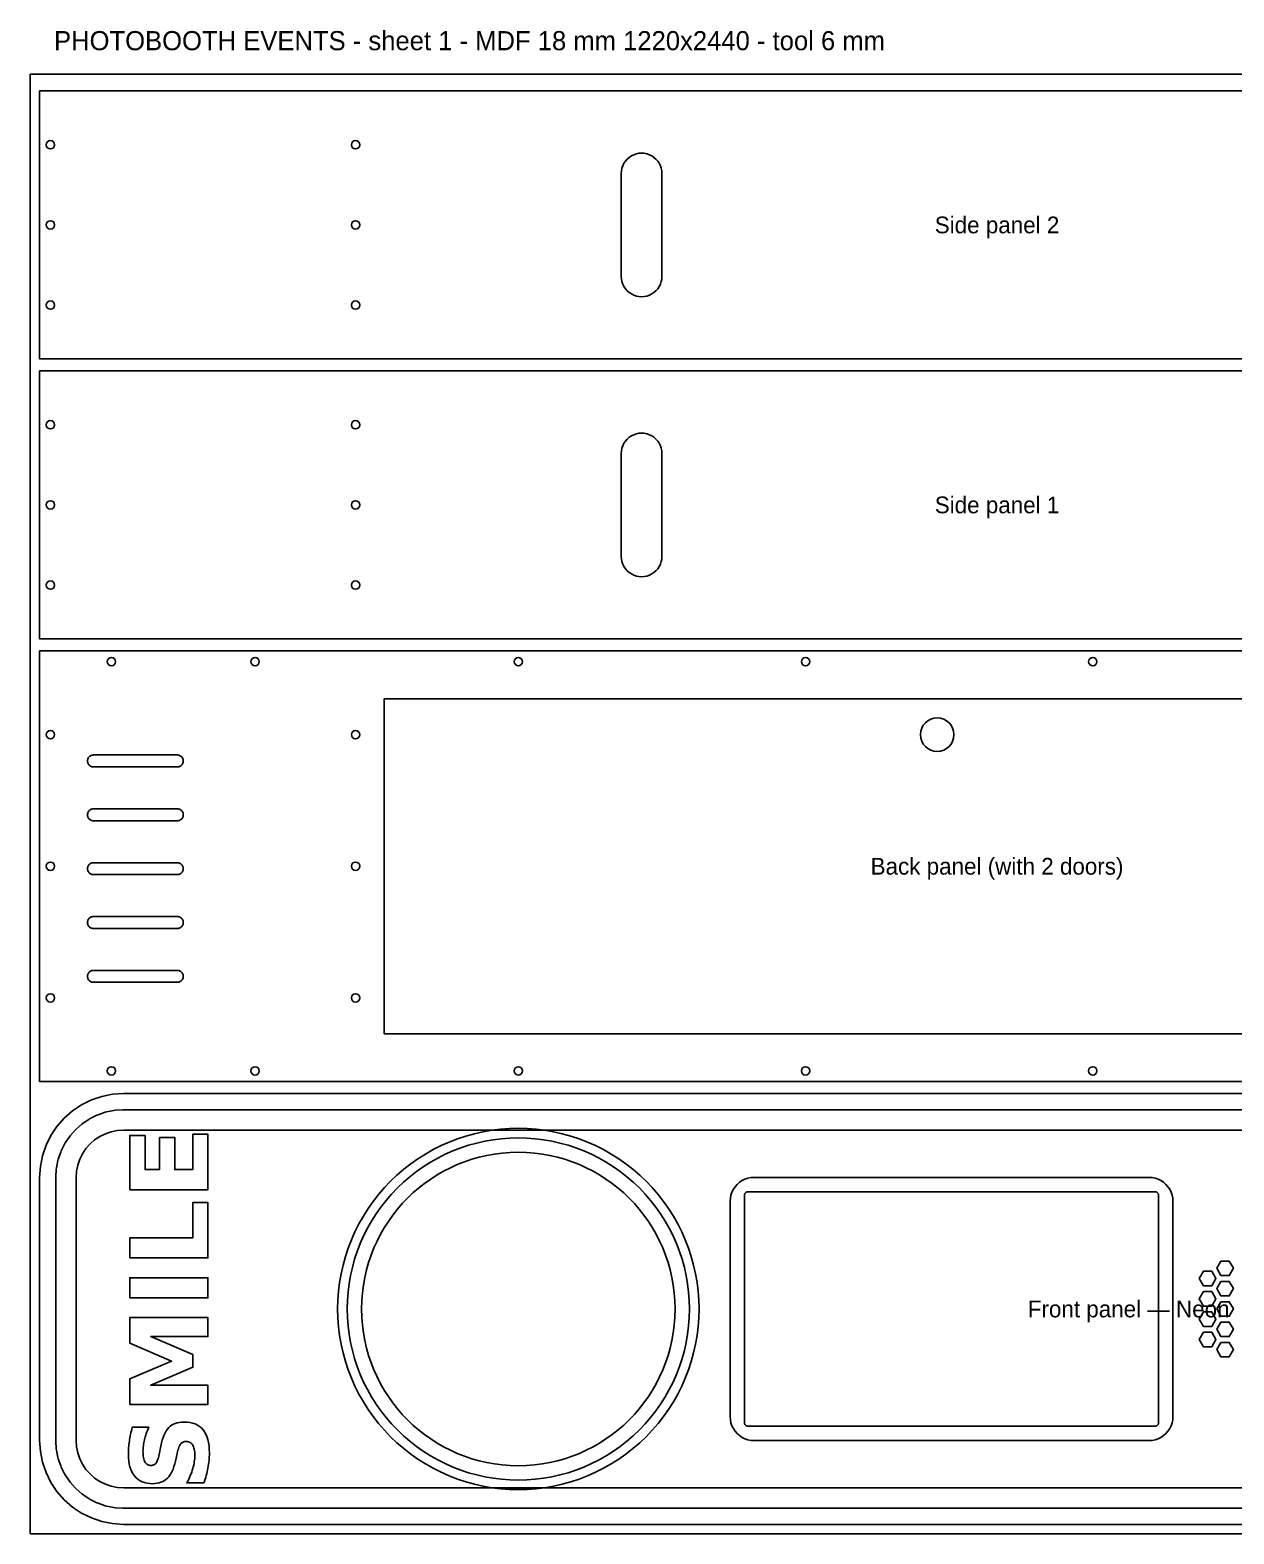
# Model space of a CAD drawing. Header units: millimetres. Extents: x 0 to 2440, y 0 to 1257.
# Drawn here: x 0 to 1006, y 0 to 1257 of the extents above; entities that cross this region are included whole.
import ezdxf
from ezdxf.enums import TextEntityAlignment as Align

# ---------------------------------------------------------------- set-up
doc = ezdxf.new("R2010")
doc.units = ezdxf.units.MM
for name, color, linetype in [('CUT_DOOR', 6, 'Continuous'), ('CUT_INSIDE', 5, 'Continuous'), ('CUT_OUTSIDE', 1, 'Continuous'), ('DRILL_7', 3, 'Continuous'), ('ENGRAVE_V', 2, 'Continuous'), ('LABELS', 7, 'Continuous'), ('POCKET_8', 30, 'Continuous'), ('SHEET', 8, 'Continuous')]:
    doc.layers.add(name, color=color, linetype=linetype)

msp = doc.modelspace()

# ---------------------------------------------------------------- linework, layer by layer
at = {"layer": 'CUT_DOOR'}
msp.add_lwpolyline([(1213, 698), (296, 698), (296, 418), (1213, 418)], close=True, dxfattribs=at)
at = {"layer": 'CUT_INSIDE'}
for points in [[(494, 1137), (494.145, 1139.219), (494.579, 1141.4), (495.294, 1143.506), (496.278, 1145.5), (497.513, 1147.349), (498.979, 1149.021), (500.651, 1150.487), (502.5, 1151.722), (504.494, 1152.706), (506.6, 1153.421), (508.781, 1153.855), (511, 1154), (513.219, 1153.855), (515.4, 1153.421), (517.506, 1152.706), (519.5, 1151.722), (521.349, 1150.487), (523.021, 1149.021), (524.487, 1147.349), (525.722, 1145.5), (526.706, 1143.506), (527.421, 1141.4), (527.855, 1139.219), (528, 1137), (528, 1051), (527.855, 1048.781), (527.421, 1046.6), (526.706, 1044.494), (525.722, 1042.5), (524.487, 1040.651), (523.021, 1038.979), (521.349, 1037.513), (519.5, 1036.278), (517.506, 1035.294), (515.4, 1034.579), (513.219, 1034.145), (511, 1034), (508.781, 1034.145), (506.6, 1034.579), (504.494, 1035.294), (502.5, 1036.278), (500.651, 1037.513), (498.979, 1038.979), (497.513, 1040.651), (496.278, 1042.5), (495.294, 1044.494), (494.579, 1046.6), (494.145, 1048.781), (494, 1051)], [(494, 903), (494.145, 905.219), (494.579, 907.4), (495.294, 909.506), (496.278, 911.5), (497.513, 913.349), (498.979, 915.021), (500.651, 916.487), (502.5, 917.722), (504.494, 918.706), (506.6, 919.421), (508.781, 919.855), (511, 920), (513.219, 919.855), (515.4, 919.421), (517.506, 918.706), (519.5, 917.722), (521.349, 916.487), (523.021, 915.021), (524.487, 913.349), (525.722, 911.5), (526.706, 909.506), (527.421, 907.4), (527.855, 905.219), (528, 903), (528, 817), (527.855, 814.781), (527.421, 812.6), (526.706, 810.494), (525.722, 808.5), (524.487, 806.651), (523.021, 804.979), (521.349, 803.513), (519.5, 802.278), (517.506, 801.294), (515.4, 800.579), (513.219, 800.145), (511, 800), (508.781, 800.145), (506.6, 800.579), (504.494, 801.294), (502.5, 802.278), (500.651, 803.513), (498.979, 804.979), (497.513, 806.651), (496.278, 808.5), (495.294, 810.494), (494.579, 812.6), (494.145, 814.781), (494, 817)], [(53, 641), (52.347, 641.043), (51.706, 641.17), (51.087, 641.381), (50.5, 641.67), (49.956, 642.033), (49.464, 642.464), (49.033, 642.956), (48.67, 643.5), (48.381, 644.087), (48.17, 644.706), (48.043, 645.347), (48, 646), (48.043, 646.653), (48.17, 647.294), (48.381, 647.913), (48.67, 648.5), (49.033, 649.044), (49.464, 649.536), (49.956, 649.967), (50.5, 650.33), (51.087, 650.619), (51.706, 650.83), (52.347, 650.957), (53, 651), (123, 651), (123.653, 650.957), (124.294, 650.83), (124.913, 650.619), (125.5, 650.33), (126.044, 649.967), (126.536, 649.536), (126.967, 649.044), (127.33, 648.5), (127.619, 647.913), (127.83, 647.294), (127.957, 646.653), (128, 646), (127.957, 645.347), (127.83, 644.706), (127.619, 644.087), (127.33, 643.5), (126.967, 642.956), (126.536, 642.464), (126.044, 642.033), (125.5, 641.67), (124.913, 641.381), (124.294, 641.17), (123.653, 641.043), (123, 641)], [(53, 596), (52.347, 596.043), (51.706, 596.17), (51.087, 596.381), (50.5, 596.67), (49.956, 597.033), (49.464, 597.464), (49.033, 597.956), (48.67, 598.5), (48.381, 599.087), (48.17, 599.706), (48.043, 600.347), (48, 601), (48.043, 601.653), (48.17, 602.294), (48.381, 602.913), (48.67, 603.5), (49.033, 604.044), (49.464, 604.536), (49.956, 604.967), (50.5, 605.33), (51.087, 605.619), (51.706, 605.83), (52.347, 605.957), (53, 606), (123, 606), (123.653, 605.957), (124.294, 605.83), (124.913, 605.619), (125.5, 605.33), (126.044, 604.967), (126.536, 604.536), (126.967, 604.044), (127.33, 603.5), (127.619, 602.913), (127.83, 602.294), (127.957, 601.653), (128, 601), (127.957, 600.347), (127.83, 599.706), (127.619, 599.087), (127.33, 598.5), (126.967, 597.956), (126.536, 597.464), (126.044, 597.033), (125.5, 596.67), (124.913, 596.381), (124.294, 596.17), (123.653, 596.043), (123, 596)], [(53, 551), (52.347, 551.043), (51.706, 551.17), (51.087, 551.381), (50.5, 551.67), (49.956, 552.033), (49.464, 552.464), (49.033, 552.956), (48.67, 553.5), (48.381, 554.087), (48.17, 554.706), (48.043, 555.347), (48, 556), (48.043, 556.653), (48.17, 557.294), (48.381, 557.913), (48.67, 558.5), (49.033, 559.044), (49.464, 559.536), (49.956, 559.967), (50.5, 560.33), (51.087, 560.619), (51.706, 560.83), (52.347, 560.957), (53, 561), (123, 561), (123.653, 560.957), (124.294, 560.83), (124.913, 560.619), (125.5, 560.33), (126.044, 559.967), (126.536, 559.536), (126.967, 559.044), (127.33, 558.5), (127.619, 557.913), (127.83, 557.294), (127.957, 556.653), (128, 556), (127.957, 555.347), (127.83, 554.706), (127.619, 554.087), (127.33, 553.5), (126.967, 552.956), (126.536, 552.464), (126.044, 552.033), (125.5, 551.67), (124.913, 551.381), (124.294, 551.17), (123.653, 551.043), (123, 551)], [(53, 506), (52.347, 506.043), (51.706, 506.17), (51.087, 506.381), (50.5, 506.67), (49.956, 507.033), (49.464, 507.464), (49.033, 507.956), (48.67, 508.5), (48.381, 509.087), (48.17, 509.706), (48.043, 510.347), (48, 511), (48.043, 511.653), (48.17, 512.294), (48.381, 512.913), (48.67, 513.5), (49.033, 514.044), (49.464, 514.536), (49.956, 514.967), (50.5, 515.33), (51.087, 515.619), (51.706, 515.83), (52.347, 515.957), (53, 516), (123, 516), (123.653, 515.957), (124.294, 515.83), (124.913, 515.619), (125.5, 515.33), (126.044, 514.967), (126.536, 514.536), (126.967, 514.044), (127.33, 513.5), (127.619, 512.913), (127.83, 512.294), (127.957, 511.653), (128, 511), (127.957, 510.347), (127.83, 509.706), (127.619, 509.087), (127.33, 508.5), (126.967, 507.956), (126.536, 507.464), (126.044, 507.033), (125.5, 506.67), (124.913, 506.381), (124.294, 506.17), (123.653, 506.043), (123, 506)], [(53, 461), (52.347, 461.043), (51.706, 461.17), (51.087, 461.381), (50.5, 461.67), (49.956, 462.033), (49.464, 462.464), (49.033, 462.956), (48.67, 463.5), (48.381, 464.087), (48.17, 464.706), (48.043, 465.347), (48, 466), (48.043, 466.653), (48.17, 467.294), (48.381, 467.913), (48.67, 468.5), (49.033, 469.044), (49.464, 469.536), (49.956, 469.967), (50.5, 470.33), (51.087, 470.619), (51.706, 470.83), (52.347, 470.957), (53, 471), (123, 471), (123.653, 470.957), (124.294, 470.83), (124.913, 470.619), (125.5, 470.33), (126.044, 469.967), (126.536, 469.536), (126.967, 469.044), (127.33, 468.5), (127.619, 467.913), (127.83, 467.294), (127.957, 466.653), (128, 466), (127.957, 465.347), (127.83, 464.706), (127.619, 464.087), (127.33, 463.5), (126.967, 462.956), (126.536, 462.464), (126.044, 462.033), (125.5, 461.67), (124.913, 461.381), (124.294, 461.17), (123.653, 461.043), (123, 461)], [(83.335, 287.635), (83.335, 333.039), (96.051, 333.039), (96.051, 304.459), (108.2, 304.459), (108.2, 331.334), (120.916, 331.334), (120.916, 304.459), (135.861, 304.459), (135.861, 334), (148.578, 334), (148.578, 287.635)], [(83.335, 230.607), (83.335, 247.431), (135.861, 247.431), (135.861, 276.972), (148.578, 276.972), (148.578, 230.607)], [(940, 286), (940.392, 285.974), (940.776, 285.898), (941.148, 285.772), (941.5, 285.598), (941.826, 285.38), (942.121, 285.121), (942.38, 284.826), (942.598, 284.5), (942.772, 284.148), (942.898, 283.776), (942.974, 283.392), (943, 283), (943, 93), (942.974, 92.608), (942.898, 92.224), (942.772, 91.852), (942.598, 91.5), (942.38, 91.174), (942.121, 90.879), (941.826, 90.62), (941.5, 90.402), (941.148, 90.228), (940.776, 90.102), (940.392, 90.026), (940, 90), (600, 90), (599.608, 90.026), (599.224, 90.102), (598.852, 90.228), (598.5, 90.402), (598.174, 90.62), (597.879, 90.879), (597.62, 91.174), (597.402, 91.5), (597.228, 91.852), (597.102, 92.224), (597.026, 92.608), (597, 93), (597, 283), (597.026, 283.392), (597.102, 283.776), (597.228, 284.148), (597.402, 284.5), (597.62, 284.826), (597.879, 285.121), (598.174, 285.38), (598.5, 285.598), (598.852, 285.772), (599.224, 285.898), (599.608, 285.974), (600, 286)], [(995.1, 228.062), (991.6, 222), (995.1, 215.938), (1002.1, 215.938), (1005.6, 222), (1002.1, 228.062)], [(83.335, 197.308), (83.335, 214.132), (148.578, 214.132), (148.578, 197.308)], [(980.4, 219.562), (976.9, 213.5), (980.4, 207.438), (987.4, 207.438), (990.9, 213.5), (987.4, 219.562)], [(980.4, 202.562), (976.9, 196.5), (980.4, 190.438), (987.4, 190.438), (990.9, 196.5), (987.4, 202.562)], [(995.1, 211.062), (991.6, 205), (995.1, 198.938), (1002.1, 198.938), (1005.6, 205), (1002.1, 211.062)], [(995.1, 194.062), (991.6, 188), (995.1, 181.938), (1002.1, 181.938), (1005.6, 188), (1002.1, 194.062)], [(83.335, 108.248), (83.335, 129.661), (118.251, 144.519), (83.335, 159.464), (83.335, 180.833), (148.578, 180.833), (148.578, 164.927), (100.858, 164.927), (136.036, 149.894), (136.036, 139.231), (100.858, 124.199), (148.578, 124.199), (148.578, 108.248)], [(980.4, 185.562), (976.9, 179.5), (980.4, 173.438), (987.4, 173.438), (990.9, 179.5), (987.4, 185.562)], [(995.1, 177.062), (991.6, 171), (995.1, 164.938), (1002.1, 164.938), (1005.6, 171), (1002.1, 177.062)], [(980.4, 168.562), (976.9, 162.5), (980.4, 156.438), (987.4, 156.438), (990.9, 162.5), (987.4, 168.562)], [(995.1, 160.062), (991.6, 154), (995.1, 147.938), (1002.1, 147.938), (1005.6, 154), (1002.1, 160.062)], [(85.389, 89.195), (99.198, 89.195), (98.615, 87.856), (98.07, 86.524), (97.561, 85.201), (97.089, 83.886), (96.654, 82.579), (96.256, 81.28), (95.895, 79.99), (95.57, 78.708), (95.284, 77.438), (95.035, 76.187), (94.825, 74.953), (94.653, 73.737), (94.519, 72.538), (94.423, 71.358), (94.366, 70.195), (94.347, 69.05), (94.373, 67.592), (94.451, 66.231), (94.58, 64.97), (94.762, 63.806), (94.996, 62.741), (95.281, 61.774), (95.618, 60.905), (96.007, 60.135), (96.451, 59.459), (96.952, 58.873), (97.511, 58.378), (98.127, 57.972), (98.8, 57.657), (99.531, 57.431), (100.319, 57.296), (101.164, 57.251), (101.801, 57.282), (102.403, 57.373), (102.968, 57.525), (103.496, 57.737), (103.989, 58.011), (104.446, 58.345), (104.866, 58.74), (105.25, 59.196), (105.609, 59.731), (105.956, 60.366), (106.289, 61.1), (106.61, 61.932), (106.918, 62.864), (107.212, 63.895), (107.494, 65.025), (107.763, 66.253), (109.205, 73.42), (109.786, 76.042), (110.439, 78.467), (111.163, 80.696), (111.958, 82.728), (112.824, 84.563), (113.76, 86.202), (114.768, 87.644), (115.847, 88.89), (117.02, 89.965), (118.311, 90.897), (119.719, 91.686), (121.244, 92.331), (122.887, 92.833), (124.647, 93.191), (126.525, 93.406), (128.52, 93.478), (131.132, 93.378), (133.571, 93.078), (135.838, 92.578), (137.932, 91.878), (139.853, 90.977), (141.601, 89.877), (143.177, 88.576), (144.579, 87.076), (145.814, 85.37), (146.883, 83.453), (147.788, 81.325), (148.529, 78.986), (149.105, 76.436), (149.516, 73.675), (149.763, 70.703), (149.845, 67.521), (149.827, 65.968), (149.772, 64.415), (149.679, 62.86), (149.55, 61.304), (149.384, 59.747), (149.182, 58.188), (148.942, 56.628), (148.665, 55.066), (148.353, 53.504), (148.004, 51.942), (147.621, 50.379), (147.201, 48.817), (146.747, 47.255), (146.256, 45.693), (145.731, 44.13), (145.169, 42.568), (130.967, 42.568), (131.772, 44.124), (132.525, 45.667), (133.228, 47.196), (133.879, 48.713), (134.478, 50.217), (135.027, 51.708), (135.524, 53.186), (135.971, 54.651), (136.365, 56.103), (136.707, 57.542), (136.996, 58.968), (137.232, 60.381), (137.417, 61.781), (137.548, 63.168), (137.627, 64.542), (137.653, 65.904), (137.624, 67.24), (137.538, 68.496), (137.395, 69.671), (137.194, 70.765), (136.936, 71.779), (136.621, 72.713), (136.248, 73.565), (135.818, 74.338), (135.334, 75.024), (134.802, 75.619), (134.22, 76.122), (133.589, 76.534), (132.909, 76.854), (132.18, 77.082), (131.401, 77.22), (130.574, 77.265), (129.831, 77.234), (129.132, 77.141), (128.476, 76.986), (127.864, 76.768), (127.296, 76.489), (126.772, 76.147), (126.291, 75.743), (125.854, 75.277), (125.445, 74.718), (125.046, 74.036), (124.658, 73.23), (124.281, 72.3), (123.915, 71.247), (123.56, 70.07), (123.216, 68.77), (122.883, 67.346), (121.441, 60.834), (120.877, 58.47), (120.236, 56.269), (119.517, 54.233), (118.72, 52.362), (117.846, 50.656), (116.893, 49.113), (115.863, 47.736), (114.755, 46.523), (113.558, 45.463), (112.261, 44.544), (110.865, 43.767), (109.369, 43.131), (107.773, 42.636), (106.077, 42.283), (104.282, 42.071), (102.388, 42), (100.022, 42.098), (97.796, 42.393), (95.712, 42.885), (93.768, 43.573), (91.965, 44.458), (90.302, 45.54), (88.78, 46.818), (87.399, 48.293), (86.17, 49.952), (85.104, 51.783), (84.203, 53.787), (83.466, 55.962), (82.892, 58.309), (82.482, 60.829), (82.237, 63.521), (82.155, 66.384), (82.167, 67.733), (82.205, 69.091), (82.268, 70.459), (82.357, 71.836), (82.471, 73.223), (82.609, 74.619), (82.774, 76.025), (82.963, 77.44), (83.178, 78.867), (83.418, 80.305), (83.683, 81.756), (83.974, 83.22), (84.29, 84.695), (84.631, 86.183), (84.997, 87.683)]]:
    msp.add_lwpolyline(points, close=True, dxfattribs=at)
for centre, radius in [((758, 668), 14), ((408, 188), 131)]:
    msp.add_circle(centre, radius, dxfattribs=at)
at = {"layer": 'CUT_OUTSIDE'}
for points in [[(1608, 1206), (8, 1206), (8, 982), (1608, 982)], [(1608, 972), (8, 972), (8, 748), (1608, 748)], [(1608, 738), (8, 738), (8, 378), (1608, 378)]]:
    msp.add_lwpolyline(points, close=True, dxfattribs=at)
msp.add_lwpolyline([(1828, 8), (198, 8), (128, 8), (78, 8), (68.863, 8.599), (59.883, 10.385), (51.212, 13.328), (43, 17.378), (35.387, 22.465), (28.503, 28.503), (22.465, 35.387), (17.378, 43), (13.328, 51.212), (10.385, 59.883), (8.599, 68.863), (8, 78), (8, 298), (8.599, 307.137), (10.385, 316.117), (13.328, 324.788), (17.378, 333), (22.465, 340.613), (28.503, 347.497), (35.387, 353.535), (43, 358.622), (51.212, 362.672), (59.883, 365.615), (68.863, 367.401), (78, 368), (128, 368), (198, 368), (1828, 368)], dxfattribs=at)
at = {"layer": 'DRILL_7'}
for centre in [(17, 1161), (272, 1161), (17, 1094), (272, 1094), (17, 1027), (272, 1027), (17, 927), (272, 927), (17, 860), (272, 860), (17, 793), (272, 793), (68, 729), (188, 729), (408, 729), (648, 729), (888, 729), (17, 668), (272, 668), (17, 558), (272, 558), (17, 448), (272, 448), (68, 387), (188, 387), (408, 387), (648, 387), (888, 387)]:
    msp.add_circle(centre, 3.5, dxfattribs=at)
at = {"layer": 'ENGRAVE_V'}
for points in [[(408, 339), (415.409, 338.818), (422.801, 338.273), (430.156, 337.366), (437.459, 336.099), (444.69, 334.475), (451.833, 332.498), (458.87, 330.173), (465.785, 327.506), (472.561, 324.502), (479.181, 321.17), (485.63, 317.517), (491.891, 313.552), (497.951, 309.284), (503.793, 304.725), (509.405, 299.884), (514.773, 294.773), (519.884, 289.405), (524.725, 283.793), (529.284, 277.951), (533.552, 271.891), (537.517, 265.63), (541.17, 259.181), (544.502, 252.561), (547.506, 245.785), (550.173, 238.87), (552.498, 231.833), (554.475, 224.69), (556.099, 217.459), (557.366, 210.156), (558.273, 202.801), (558.818, 195.409), (559, 188), (558.818, 180.591), (558.273, 173.199), (557.366, 165.844), (556.099, 158.541), (554.475, 151.31), (552.498, 144.167), (550.173, 137.13), (547.506, 130.215), (544.502, 123.439), (541.17, 116.819), (537.517, 110.37), (533.552, 104.109), (529.284, 98.049), (524.725, 92.207), (519.884, 86.595), (514.773, 81.227), (509.405, 76.116), (503.793, 71.275), (497.951, 66.716), (491.891, 62.448), (485.63, 58.483), (479.181, 54.83), (472.561, 51.498), (465.785, 48.494), (458.87, 45.827), (451.833, 43.502), (444.69, 41.525), (437.459, 39.901), (430.156, 38.634), (422.801, 37.727), (415.409, 37.182), (408, 37), (400.591, 37.182), (393.199, 37.727), (385.844, 38.634), (378.541, 39.901), (371.31, 41.525), (364.167, 43.502), (357.13, 45.827), (350.215, 48.494), (343.439, 51.498), (336.819, 54.83), (330.37, 58.483), (324.109, 62.448), (318.049, 66.716), (312.207, 71.275), (306.595, 76.116), (301.227, 81.227), (296.116, 86.595), (291.275, 92.207), (286.716, 98.049), (282.448, 104.109), (278.483, 110.37), (274.83, 116.819), (271.498, 123.439), (268.494, 130.215), (265.827, 137.13), (263.502, 144.167), (261.525, 151.31), (259.901, 158.541), (258.634, 165.844), (257.727, 173.199), (257.182, 180.591), (257, 188), (257.182, 195.409), (257.727, 202.801), (258.634, 210.156), (259.901, 217.459), (261.525, 224.69), (263.502, 231.833), (265.827, 238.87), (268.494, 245.785), (271.498, 252.561), (274.83, 259.181), (278.483, 265.63), (282.448, 271.891), (286.716, 277.951), (291.275, 283.793), (296.116, 289.405), (301.227, 294.773), (306.595, 299.884), (312.207, 304.725), (318.049, 309.284), (324.109, 313.552), (330.37, 317.517), (336.819, 321.17), (343.439, 324.502), (350.215, 327.506), (357.13, 330.173), (364.167, 332.498), (371.31, 334.475), (378.541, 336.099), (385.844, 337.366), (393.199, 338.273), (400.591, 338.818), (408, 339)], [(408, 331), (415.017, 330.828), (422.016, 330.311), (428.982, 329.452), (435.898, 328.252), (442.746, 326.714), (449.511, 324.842), (456.175, 322.641), (462.724, 320.115), (469.14, 317.27), (475.41, 314.115), (481.517, 310.655), (487.447, 306.9), (493.185, 302.859), (498.718, 298.54), (504.033, 293.956), (509.116, 289.116), (513.956, 284.033), (518.54, 278.718), (522.859, 273.185), (526.9, 267.447), (530.655, 261.517), (534.115, 255.41), (537.27, 249.14), (540.115, 242.724), (542.641, 236.175), (544.842, 229.511), (546.714, 222.746), (548.252, 215.898), (549.452, 208.982), (550.311, 202.016), (550.828, 195.017), (551, 188), (550.828, 180.983), (550.311, 173.984), (549.452, 167.018), (548.252, 160.102), (546.714, 153.254), (544.842, 146.489), (542.641, 139.825), (540.115, 133.276), (537.27, 126.86), (534.115, 120.59), (530.655, 114.483), (526.9, 108.553), (522.859, 102.815), (518.54, 97.282), (513.956, 91.967), (509.116, 86.884), (504.033, 82.044), (498.718, 77.46), (493.185, 73.141), (487.447, 69.1), (481.517, 65.345), (475.41, 61.885), (469.14, 58.73), (462.724, 55.885), (456.175, 53.359), (449.511, 51.158), (442.746, 49.286), (435.898, 47.748), (428.982, 46.548), (422.016, 45.689), (415.017, 45.172), (408, 45), (400.983, 45.172), (393.984, 45.689), (387.018, 46.548), (380.102, 47.748), (373.254, 49.286), (366.489, 51.158), (359.825, 53.359), (353.276, 55.885), (346.86, 58.73), (340.59, 61.885), (334.483, 65.345), (328.553, 69.1), (322.815, 73.141), (317.282, 77.46), (311.967, 82.044), (306.884, 86.884), (302.044, 91.967), (297.46, 97.282), (293.141, 102.815), (289.1, 108.553), (285.345, 114.483), (281.885, 120.59), (278.73, 126.86), (275.885, 133.276), (273.359, 139.825), (271.158, 146.489), (269.286, 153.254), (267.748, 160.102), (266.548, 167.018), (265.689, 173.984), (265.172, 180.983), (265, 188), (265.172, 195.017), (265.689, 202.016), (266.548, 208.982), (267.748, 215.898), (269.286, 222.746), (271.158, 229.511), (273.359, 236.175), (275.885, 242.724), (278.73, 249.14), (281.885, 255.41), (285.345, 261.517), (289.1, 267.447), (293.141, 273.185), (297.46, 278.718), (302.044, 284.033), (306.884, 289.116), (311.967, 293.956), (317.282, 298.54), (322.815, 302.859), (328.553, 306.9), (334.483, 310.655), (340.59, 314.115), (346.86, 317.27), (353.276, 320.115), (359.825, 322.641), (366.489, 324.842), (373.254, 326.714), (380.102, 328.252), (387.018, 329.452), (393.984, 330.311), (400.983, 330.828), (408, 331)], [(935, 298), (937.611, 297.829), (940.176, 297.319), (942.654, 296.478), (945, 295.321), (947.175, 293.867), (949.142, 292.142), (950.867, 290.175), (952.321, 288), (953.478, 285.654), (954.319, 283.176), (954.829, 280.611), (955, 278), (955, 98), (954.829, 95.389), (954.319, 92.824), (953.478, 90.346), (952.321, 88), (950.867, 85.825), (949.142, 83.858), (947.175, 82.133), (945, 80.679), (942.654, 79.522), (940.176, 78.681), (937.611, 78.171), (935, 78), (605, 78), (602.389, 78.171), (599.824, 78.681), (597.346, 79.522), (595, 80.679), (592.825, 82.133), (590.858, 83.858), (589.133, 85.825), (587.679, 88), (586.522, 90.346), (585.681, 92.824), (585.171, 95.389), (585, 98), (585, 278), (585.171, 280.611), (585.681, 283.176), (586.522, 285.654), (587.679, 288), (589.133, 290.175), (590.858, 292.142), (592.825, 293.867), (595, 295.321), (597.346, 296.478), (599.824, 297.319), (602.389, 297.829), (605, 298), (935, 298)]]:
    msp.add_lwpolyline(points, close=True, dxfattribs=at)
at = {"layer": 'POCKET_8'}
for points in [[(1738, 21.5), (78, 21.5), (77.444, 21.518), (71.179, 21.929), (70.076, 22.074), (63.918, 23.299), (62.844, 23.587), (56.899, 25.605), (55.872, 26.03), (50.241, 28.807), (49.278, 29.363), (44.057, 32.852), (43.175, 33.528), (38.454, 37.668), (37.668, 38.454), (33.528, 43.175), (32.852, 44.057), (29.363, 49.278), (28.807, 50.241), (26.03, 55.872), (25.605, 56.899), (23.587, 62.844), (23.299, 63.918), (22.074, 70.076), (21.929, 71.179), (21.518, 77.444), (21.5, 78), (21.5, 298), (21.518, 298.556), (21.929, 304.821), (22.074, 305.924), (23.299, 312.082), (23.587, 313.156), (25.605, 319.101), (26.03, 320.128), (28.807, 325.759), (29.363, 326.722), (32.852, 331.943), (33.528, 332.825), (37.668, 337.546), (38.454, 338.332), (43.175, 342.472), (44.057, 343.148), (49.278, 346.637), (50.241, 347.193), (55.872, 349.97), (56.899, 350.395), (62.844, 352.413), (63.918, 352.701), (70.076, 353.926), (71.179, 354.071), (77.444, 354.482), (78, 354.5), (1738, 354.5)], [(1738, 337.5), (78.278, 337.5), (72.847, 337.144), (67.781, 336.136), (62.891, 334.476), (58.259, 332.192), (53.965, 329.323), (50.082, 325.918), (46.677, 322.035), (43.808, 317.741), (41.524, 313.109), (39.864, 308.219), (38.856, 303.153), (38.5, 297.722), (38.5, 78.278), (38.856, 72.847), (39.864, 67.781), (41.524, 62.891), (43.808, 58.259), (46.677, 53.965), (50.082, 50.082), (53.965, 46.677), (58.259, 43.808), (62.891, 41.524), (67.781, 39.864), (72.847, 38.856), (78.278, 38.5), (1738, 38.5)]]:
    msp.add_lwpolyline(points, dxfattribs=at)
at = {"layer": 'SHEET'}
msp.add_lwpolyline([(0, 0), (2440, 0), (2440, 1220), (0, 1220)], close=True, dxfattribs=at)

# ---------------------------------------------------------------- texts
at = {"layer": 'LABELS'}
msp.add_text('PHOTOBOOTH EVENTS - sheet 1 - MDF 18 mm 1220x2440 - tool 6 mm', height=16, dxfattribs=at).set_placement((20, 1240))
for s, p in [('Side panel 2', (808, 1094)), ('Side panel 1', (808, 860)), ('Back panel (with 2 doors)', (808, 558)), ('Front panel — Neon', (918, 188))]:
    msp.add_text(s, height=14, dxfattribs=at).set_placement(p, align=Align.MIDDLE_CENTER)

doc.saveas('drawing.dxf')
